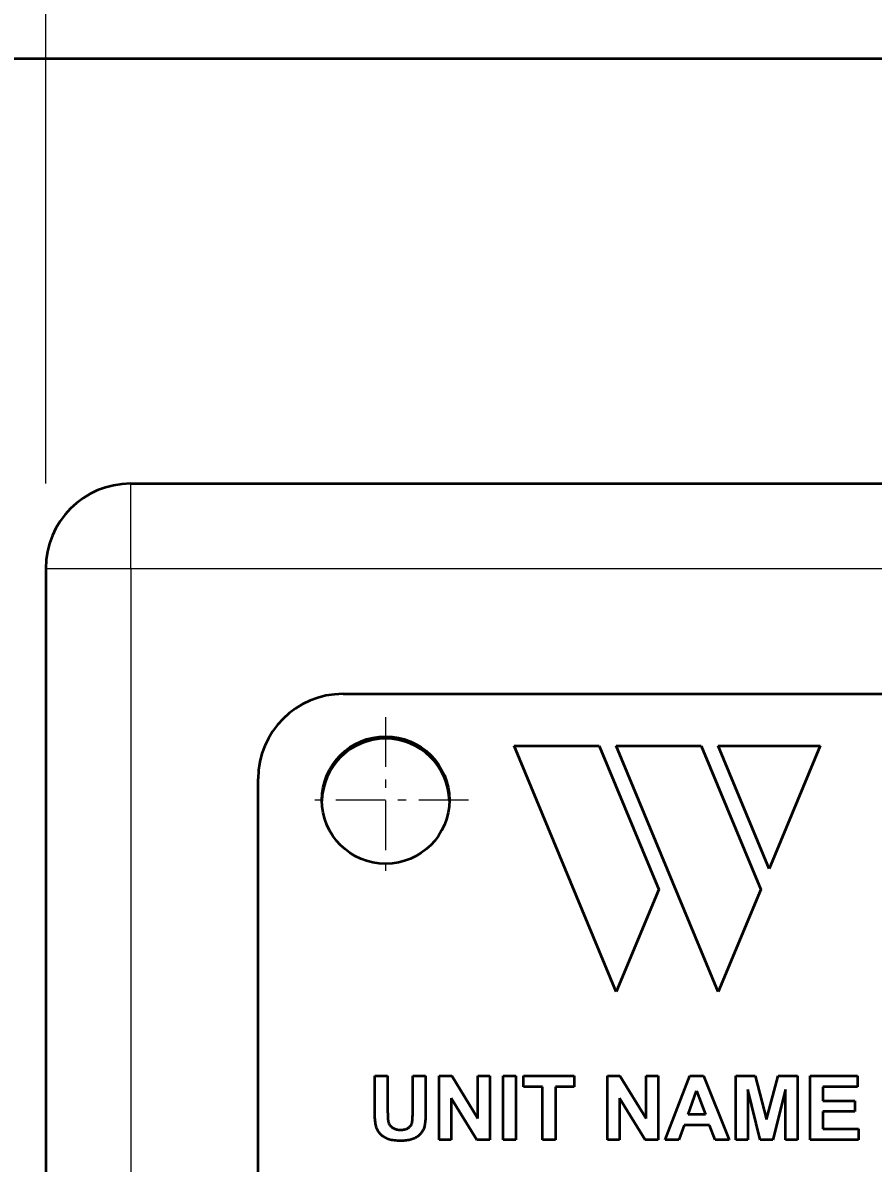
# Model space of a CAD drawing. Extents: x 23 to 587, y 4 to 413.
# Drawn here: x 233.35 to 243.35, y 162.52 to 175.94 of the extents above; entities that cross this region are included whole.
import ezdxf
from ezdxf.enums import TextEntityAlignment as Align

# ---------------------------------------------------------------- set-up
doc = ezdxf.new("R2010")
doc.units = 0
doc.linetypes.add('DASHDOT', pattern=[18.5, 12, -3, 0.5, -3])
doc.layers.get('0').update_dxf_attribs({"lineweight": 13})
doc.styles.get("Standard").update_dxf_attribs({"font": 'isocp.shx'})
doc.dimstyles.get("Standard").update_dxf_attribs({"dimtxt": 2.5, "dimasz": 2.5, "dimexe": 1.25, "dimexo": 0.625, "dimtad": 1, "dimtxsty": 'Standard', "dimcen": 2.5, "dimadec": 0, "dimazin": 0, "dimtfac": 1, "dimtmove": 0, "dimatfit": 0, "dimfxl": 0, "dimarcsym": 0})

# ---------------------------------------------------------------- blocks, each defined once
blk = doc.blocks.new('*D617')
at = {"color": 7, "lineweight": 13, "ltscale": 0.335824}
blk.add_line((233.616, 170.519), (233.616, 183.952), dxfattribs=at)
at = {"color": 7, "lineweight": 13}
blk.add_line((233.616, 181.952), (268.616, 181.952), dxfattribs=at)
for points in [[(235.548, 182.469), (233.616, 181.952), (235.548, 181.434)], [(266.684, 181.434), (268.616, 181.952), (266.684, 182.469)]]:
    blk.add_lwpolyline(points, dxfattribs=at)
for s, height, width, p, p2 in [('[', 2.5, 1.552521, (249.674, 183.952), (250.645, 183.952)), (']', 2.5, 1.552524, (260.942, 183.952), (261.912, 183.952)), ('70', 2.5, 1.402227, (242.29, 183.952), (246.674, 183.952)), ('2.76', 2.5, 1.443274, (251.645, 183.952), (259.942, 183.952)), ('/', 1, 1.818182, (247.674, 184.702), (248.674, 184.702))]:
    blk.add_text(s, height=height, dxfattribs=dict(at, width=width)).set_placement(p, p2, align=Align.FIT)
blk = doc.blocks.new('*D618')
at = {"color": 7, "lineweight": 13, "ltscale": 0.467248}
for p, q in [((233.616, 170.519), (233.616, 189.208)), ((303.616, 170.519), (303.616, 189.208))]:
    blk.add_line(p, q, dxfattribs=at)
at = {"color": 7, "lineweight": 13}
blk.add_line((233.616, 187.208), (303.616, 187.208), dxfattribs=at)
for points in [[(235.548, 187.726), (233.616, 187.208), (235.548, 186.691)], [(301.684, 186.691), (303.616, 187.208), (301.684, 187.726)]]:
    blk.add_lwpolyline(points, dxfattribs=at)
for s, height, width, p, p2 in [('[', 2.5, 1.552524, (270.671, 189.208), (271.641, 189.208)), (']', 2.5, 1.552524, (281.939, 189.208), (282.909, 189.208)), ('140', 2.5, 1.475497, (256.293, 189.208), (263.12, 189.208)), ('5.51', 2.5, 1.619006, (272.641, 189.208), (280.939, 189.208)), ('%%p2', 1.75, 1.330975, (264.62, 189.583), (267.671, 189.583)), ('/', 1, 1.818182, (268.671, 189.958), (269.671, 189.958))]:
    blk.add_text(s, height=height, dxfattribs=dict(at, width=width)).set_placement(p, p2, align=Align.FIT)
blk = doc.blocks.new('BLOCK7072')
at = {"color": 7, "linetype": 'DASHDOT', "lineweight": 13, "ltscale": 0.0975}
for p, q in [((-62, 54.5), (-62, 50.6)), ((-60.05, 52.55), (-63.95, 52.55))]:
    blk.add_line(p, q, dxfattribs=at)
blk = doc.blocks.new('BLOCK7080')
at = {"color": 7, "lineweight": 35}
for p, q in [((85, 70), (-85, 70)), ((-68, 60), (68, 60)), ((-70, 58), (-70, -58)), ((-63, 55.05), (-17, 55.05)), ((-65, 27.05), (-65, 53.05))]:
    blk.add_line(p, q, dxfattribs=at)
at = {"color": 7, "lineweight": 13, "ltscale": 0.05}
for p, q in [((-68, 58), (-68, 60)), ((-70, 58), (-68, 58))]:
    blk.add_line(p, q, dxfattribs=at)
at = {"color": 7, "lineweight": 13}
for q in [(68, 58), (-68, -58)]:
    blk.add_line((-68, 58), q, dxfattribs=at)
at = {"color": 7, "lineweight": 35, "ltscale": 0.05}
for p, q in [((-58.973, 53.828), (-56.973, 53.828)), ((-56.573, 53.828), (-54.573, 53.828))]:
    blk.add_line(p, q, dxfattribs=at)
at = {"color": 7, "lineweight": 35, "ltscale": 0.156788}
for p, q in [((-56.573, 48.034), (-58.973, 53.828)), ((-54.173, 48.034), (-56.573, 53.828))]:
    blk.add_line(p, q, dxfattribs=at)
at = {"color": 7, "lineweight": 35, "ltscale": 0.09146}
for p, q in [((-56.973, 53.828), (-55.573, 50.448)), ((-54.573, 53.828), (-53.173, 50.448))]:
    blk.add_line(p, q, dxfattribs=at)
at = {"color": 7, "lineweight": 35, "ltscale": 0.06}
blk.add_line((-54.173, 53.828), (-51.773, 53.828), dxfattribs=at)
at = {"color": 7, "lineweight": 35, "ltscale": 0.078394}
for p, q in [((-52.973, 50.931), (-54.173, 53.828)), ((-51.773, 53.828), (-52.973, 50.931))]:
    blk.add_line(p, q, dxfattribs=at)
at = {"color": 7, "lineweight": 35, "ltscale": 0.065328}
for p, q in [((-55.573, 50.448), (-56.573, 48.034)), ((-53.173, 50.448), (-54.173, 48.034))]:
    blk.add_line(p, q, dxfattribs=at)
at = {"color": 7, "lineweight": 35, "ltscale": 0.007572}
for p, q in [((-62.255, 46.057), (-61.952, 46.057)), ((-61.361, 46.057), (-61.059, 46.057)), ((-59.235, 46.057), (-58.932, 46.057)), ((-58.932, 44.557), (-59.235, 44.557)), ((-58.003, 44.557), (-58.306, 44.557))]:
    blk.add_line(p, q, dxfattribs=at)
at = {"color": 7, "lineweight": 35, "ltscale": 0.020004}
blk.add_line((-62.255, 45.257), (-62.255, 46.057), dxfattribs=at)
at = {"color": 7, "lineweight": 35, "ltscale": 0.02031}
blk.add_line((-61.952, 46.057), (-61.952, 45.244), dxfattribs=at)
at = {"color": 7, "lineweight": 35, "ltscale": 0.020745}
blk.add_line((-61.361, 45.227), (-61.361, 46.057), dxfattribs=at)
at = {"color": 7, "lineweight": 35, "ltscale": 0.019696}
blk.add_line((-61.059, 46.057), (-61.059, 45.269), dxfattribs=at)
at = {"color": 7, "lineweight": 35, "ltscale": 0.007367}
for p, q in [((-60.736, 46.057), (-60.442, 46.057)), ((-56.779, 46.057), (-56.484, 46.057))]:
    blk.add_line(p, q, dxfattribs=at)
at = {"color": 7, "lineweight": 35, "ltscale": 0.0375}
for p, q in [((-60.736, 44.557), (-60.736, 46.057)), ((-59.546, 46.057), (-59.546, 44.557)), ((-59.235, 44.557), (-59.235, 46.057)), ((-58.932, 46.057), (-58.932, 44.557)), ((-56.779, 44.557), (-56.779, 46.057)), ((-55.589, 46.057), (-55.589, 44.557)), ((-53.759, 44.557), (-53.759, 46.057)), ((-52.31, 46.057), (-52.31, 44.557)), ((-52.009, 44.557), (-52.009, 46.057))]:
    blk.add_line(p, q, dxfattribs=at)
at = {"color": 7, "lineweight": 35, "ltscale": 0.029372}
for p, q in [((-60.442, 46.057), (-59.828, 45.055)), ((-56.484, 46.057), (-55.87, 45.055))]:
    blk.add_line(p, q, dxfattribs=at)
at = {"color": 7, "lineweight": 35, "ltscale": 0.007035}
for p, q in [((-59.828, 46.057), (-59.546, 46.057)), ((-53.478, 44.557), (-53.759, 44.557))]:
    blk.add_line(p, q, dxfattribs=at)
at = {"color": 7, "lineweight": 35, "ltscale": 0.025043}
for p, q in [((-59.828, 45.055), (-59.828, 46.057)), ((-55.87, 45.055), (-55.87, 46.057))]:
    blk.add_line(p, q, dxfattribs=at)
at = {"color": 7, "lineweight": 35, "ltscale": 0.029801}
blk.add_line((-58.751, 46.057), (-57.559, 46.057), dxfattribs=at)
at = {"color": 7, "lineweight": 35, "ltscale": 0.006344}
for p, q in [((-58.751, 45.803), (-58.751, 46.057)), ((-57.559, 46.057), (-57.559, 45.803)), ((-50.897, 46.057), (-50.897, 45.803))]:
    blk.add_line(p, q, dxfattribs=at)
at = {"color": 7, "lineweight": 35, "ltscale": 0.007034}
for p, q in [((-55.87, 46.057), (-55.589, 46.057)), ((-60.455, 44.557), (-60.736, 44.557)), ((-56.497, 44.557), (-56.779, 44.557)), ((-52.31, 44.557), (-52.592, 44.557))]:
    blk.add_line(p, q, dxfattribs=at)
at = {"color": 7, "lineweight": 35, "ltscale": 0.040244}
blk.add_line((-55.421, 44.557), (-54.837, 46.057), dxfattribs=at)
at = {"color": 7, "lineweight": 35, "ltscale": 0.008006}
blk.add_line((-54.837, 46.057), (-54.516, 46.057), dxfattribs=at)
at = {"color": 7, "lineweight": 35, "ltscale": 0.040394}
blk.add_line((-54.516, 46.057), (-53.916, 44.557), dxfattribs=at)
at = {"color": 7, "lineweight": 35, "ltscale": 0.011332}
blk.add_line((-53.759, 46.057), (-53.306, 46.057), dxfattribs=at)
at = {"color": 7, "lineweight": 35, "ltscale": 0.026469}
blk.add_line((-53.306, 46.057), (-53.034, 45.034), dxfattribs=at)
at = {"color": 7, "lineweight": 35, "ltscale": 0.02645}
blk.add_line((-53.034, 45.034), (-52.765, 46.057), dxfattribs=at)
at = {"color": 7, "lineweight": 35, "ltscale": 0.011358}
blk.add_line((-52.765, 46.057), (-52.31, 46.057), dxfattribs=at)
at = {"color": 7, "lineweight": 35, "ltscale": 0.027805}
blk.add_line((-52.009, 46.057), (-50.897, 46.057), dxfattribs=at)
at = {"color": 7, "lineweight": 35, "ltscale": 0.011127}
blk.add_line((-58.306, 45.803), (-58.751, 45.803), dxfattribs=at)
at = {"color": 7, "lineweight": 35, "ltscale": 0.031156}
for p, q in [((-58.306, 44.557), (-58.306, 45.803)), ((-58.003, 45.803), (-58.003, 44.557))]:
    blk.add_line(p, q, dxfattribs=at)
at = {"color": 7, "lineweight": 35, "ltscale": 0.011102}
blk.add_line((-57.559, 45.803), (-58.003, 45.803), dxfattribs=at)
at = {"color": 7, "lineweight": 35, "ltscale": 0.014809}
blk.add_line((-54.883, 45.15), (-54.68, 45.707), dxfattribs=at)
at = {"color": 7, "lineweight": 35, "ltscale": 0.014844}
blk.add_line((-54.68, 45.707), (-54.473, 45.15), dxfattribs=at)
at = {"color": 7, "lineweight": 35, "ltscale": 0.029519}
for p, q in [((-53.478, 45.737), (-53.478, 44.557)), ((-52.592, 44.557), (-52.592, 45.737))]:
    blk.add_line(p, q, dxfattribs=at)
at = {"color": 7, "lineweight": 35, "ltscale": 0.030437}
blk.add_line((-53.181, 44.557), (-53.478, 45.737), dxfattribs=at)
at = {"color": 7, "lineweight": 35, "ltscale": 0.030443}
blk.add_line((-52.592, 45.737), (-52.889, 44.557), dxfattribs=at)
at = {"color": 7, "lineweight": 35, "ltscale": 0.008313}
blk.add_line((-51.707, 45.803), (-51.707, 45.47), dxfattribs=at)
at = {"color": 7, "lineweight": 35, "ltscale": 0.020234}
blk.add_line((-50.897, 45.803), (-51.707, 45.803), dxfattribs=at)
at = {"color": 7, "lineweight": 35, "ltscale": 0.02875}
for p, q in [((-59.85, 44.557), (-60.455, 45.535)), ((-55.892, 44.557), (-56.497, 45.535))]:
    blk.add_line(p, q, dxfattribs=at)
at = {"color": 7, "lineweight": 35, "ltscale": 0.024454}
for p, q in [((-60.455, 45.535), (-60.455, 44.557)), ((-56.497, 45.535), (-56.497, 44.557))]:
    blk.add_line(p, q, dxfattribs=at)
at = {"color": 7, "lineweight": 35, "ltscale": 0.018827}
for p, q in [((-51.707, 45.47), (-50.954, 45.47)), ((-50.954, 45.218), (-51.707, 45.218))]:
    blk.add_line(p, q, dxfattribs=at)
at = {"color": 7, "lineweight": 35, "ltscale": 0.006318}
for p, q in [((-50.954, 45.47), (-50.954, 45.218)), ((-50.869, 44.809), (-50.869, 44.557))]:
    blk.add_line(p, q, dxfattribs=at)
at = {"color": 7, "lineweight": 35, "ltscale": 0.001228}
blk.add_line((-62.254, 45.207), (-62.255, 45.257), dxfattribs=at)
at = {"color": 7, "lineweight": 35, "ltscale": 0.001167}
blk.add_line((-62.253, 45.161), (-62.254, 45.207), dxfattribs=at)
at = {"color": 7, "lineweight": 35, "ltscale": 0.001106}
blk.add_line((-62.252, 45.117), (-62.253, 45.161), dxfattribs=at)
at = {"color": 7, "lineweight": 35, "ltscale": 0.001045}
blk.add_line((-62.25, 45.075), (-62.252, 45.117), dxfattribs=at)
at = {"color": 7, "lineweight": 35, "ltscale": 0.000933079}
blk.add_line((-61.952, 45.244), (-61.952, 45.207), dxfattribs=at)
at = {"color": 7, "lineweight": 35, "ltscale": 0.000864843}
blk.add_line((-61.952, 45.207), (-61.951, 45.172), dxfattribs=at)
at = {"color": 7, "lineweight": 35, "ltscale": 0.000797022}
blk.add_line((-61.951, 45.172), (-61.951, 45.141), dxfattribs=at)
at = {"color": 7, "lineweight": 35, "ltscale": 0.00072887}
blk.add_line((-61.951, 45.141), (-61.95, 45.111), dxfattribs=at)
at = {"color": 7, "lineweight": 35, "ltscale": 0.000661179}
blk.add_line((-61.95, 45.111), (-61.949, 45.085), dxfattribs=at)
at = {"color": 7, "lineweight": 35, "ltscale": 0.000662902}
blk.add_line((-61.365, 45.074), (-61.364, 45.101), dxfattribs=at)
at = {"color": 7, "lineweight": 35, "ltscale": 0.000712955}
blk.add_line((-61.364, 45.101), (-61.363, 45.129), dxfattribs=at)
at = {"color": 7, "lineweight": 35, "ltscale": 0.00076388}
blk.add_line((-61.363, 45.129), (-61.362, 45.16), dxfattribs=at)
at = {"color": 7, "lineweight": 35, "ltscale": 0.000865156}
blk.add_line((-61.362, 45.192), (-61.361, 45.227), dxfattribs=at)
at = {"color": 7, "lineweight": 35, "ltscale": 0.000814138}
blk.add_line((-61.362, 45.16), (-61.362, 45.192), dxfattribs=at)
at = {"color": 7, "lineweight": 35, "ltscale": 0.001074}
blk.add_line((-61.061, 45.121), (-61.062, 45.078), dxfattribs=at)
at = {"color": 7, "lineweight": 35, "ltscale": 0.001153}
blk.add_line((-61.06, 45.167), (-61.061, 45.121), dxfattribs=at)
at = {"color": 7, "lineweight": 35, "ltscale": 0.001232}
blk.add_line((-61.059, 45.216), (-61.06, 45.167), dxfattribs=at)
at = {"color": 7, "lineweight": 35, "ltscale": 0.001311}
blk.add_line((-61.059, 45.269), (-61.059, 45.216), dxfattribs=at)
at = {"color": 7, "lineweight": 35, "ltscale": 0.010232}
blk.add_line((-54.473, 45.15), (-54.883, 45.15), dxfattribs=at)
at = {"color": 7, "lineweight": 35, "ltscale": 0.010206}
blk.add_line((-51.707, 45.218), (-51.707, 44.809), dxfattribs=at)
at = {"color": 7, "lineweight": 35, "ltscale": 0.000984565}
blk.add_line((-62.247, 45.036), (-62.25, 45.075), dxfattribs=at)
at = {"color": 7, "lineweight": 35, "ltscale": 0.000924463}
blk.add_line((-62.244, 44.999), (-62.247, 45.036), dxfattribs=at)
at = {"color": 7, "lineweight": 35, "ltscale": 0.000864853}
blk.add_line((-62.24, 44.964), (-62.244, 44.999), dxfattribs=at)
at = {"color": 7, "lineweight": 35, "ltscale": 0.000805763}
blk.add_line((-62.236, 44.932), (-62.24, 44.964), dxfattribs=at)
at = {"color": 7, "lineweight": 35, "ltscale": 0.000747336}
blk.add_line((-62.231, 44.903), (-62.236, 44.932), dxfattribs=at)
at = {"color": 7, "lineweight": 35, "ltscale": 0.000690122}
blk.add_line((-62.225, 44.876), (-62.231, 44.903), dxfattribs=at)
at = {"color": 7, "lineweight": 35, "ltscale": 0.000447167}
blk.add_line((-62.22, 44.859), (-62.225, 44.876), dxfattribs=at)
at = {"color": 7, "lineweight": 35, "ltscale": 0.000449974}
blk.add_line((-62.215, 44.841), (-62.22, 44.859), dxfattribs=at)
at = {"color": 7, "lineweight": 35, "ltscale": 0.000453507}
blk.add_line((-62.209, 44.824), (-62.215, 44.841), dxfattribs=at)
at = {"color": 7, "lineweight": 35, "ltscale": 0.000593615}
blk.add_line((-61.949, 45.085), (-61.948, 45.061), dxfattribs=at)
at = {"color": 7, "lineweight": 35, "ltscale": 0.000525788}
blk.add_line((-61.948, 45.061), (-61.946, 45.04), dxfattribs=at)
at = {"color": 7, "lineweight": 35, "ltscale": 0.000458585}
blk.add_line((-61.946, 45.04), (-61.945, 45.022), dxfattribs=at)
at = {"color": 7, "lineweight": 35, "ltscale": 0.000391638}
blk.add_line((-61.945, 45.022), (-61.943, 45.006), dxfattribs=at)
at = {"color": 7, "lineweight": 35, "ltscale": 0.000324877}
blk.add_line((-61.943, 45.006), (-61.941, 44.994), dxfattribs=at)
at = {"color": 7, "lineweight": 35, "ltscale": 0.000464636}
blk.add_line((-61.941, 44.994), (-61.936, 44.976), dxfattribs=at)
at = {"color": 7, "lineweight": 35, "ltscale": 0.000454649}
blk.add_line((-61.936, 44.976), (-61.931, 44.958), dxfattribs=at)
at = {"color": 7, "lineweight": 35, "ltscale": 0.000446359}
blk.add_line((-61.931, 44.958), (-61.924, 44.942), dxfattribs=at)
at = {"color": 7, "lineweight": 35, "ltscale": 0.000440439}
blk.add_line((-61.924, 44.942), (-61.916, 44.926), dxfattribs=at)
at = {"color": 7, "lineweight": 35, "ltscale": 0.000437051}
blk.add_line((-61.916, 44.926), (-61.908, 44.911), dxfattribs=at)
at = {"color": 7, "lineweight": 35, "ltscale": 0.000435817}
blk.add_line((-61.908, 44.911), (-61.898, 44.896), dxfattribs=at)
at = {"color": 7, "lineweight": 35, "ltscale": 0.000437282}
blk.add_line((-61.898, 44.896), (-61.887, 44.882), dxfattribs=at)
at = {"color": 7, "lineweight": 35, "ltscale": 0.000440863}
blk.add_line((-61.887, 44.882), (-61.875, 44.87), dxfattribs=at)
at = {"color": 7, "lineweight": 35, "ltscale": 0.000446754}
blk.add_line((-61.875, 44.87), (-61.862, 44.857), dxfattribs=at)
at = {"color": 7, "lineweight": 35, "ltscale": 0.000455054}
blk.add_line((-61.862, 44.857), (-61.848, 44.846), dxfattribs=at)
at = {"color": 7, "lineweight": 35, "ltscale": 0.000462442}
blk.add_line((-61.848, 44.846), (-61.833, 44.835), dxfattribs=at)
at = {"color": 7, "lineweight": 35, "ltscale": 0.000470126}
blk.add_line((-61.833, 44.835), (-61.817, 44.826), dxfattribs=at)
at = {"color": 7, "lineweight": 35, "ltscale": 0.000436769}
blk.add_line((-61.482, 44.824), (-61.467, 44.833), dxfattribs=at)
at = {"color": 7, "lineweight": 35, "ltscale": 0.00042485}
blk.add_line((-61.467, 44.833), (-61.454, 44.843), dxfattribs=at)
at = {"color": 7, "lineweight": 35, "ltscale": 0.000414172}
blk.add_line((-61.454, 44.843), (-61.441, 44.853), dxfattribs=at)
at = {"color": 7, "lineweight": 35, "ltscale": 0.000403009}
blk.add_line((-61.441, 44.853), (-61.429, 44.865), dxfattribs=at)
at = {"color": 7, "lineweight": 35, "ltscale": 0.000393367}
blk.add_line((-61.429, 44.865), (-61.419, 44.876), dxfattribs=at)
at = {"color": 7, "lineweight": 35, "ltscale": 0.000386155}
blk.add_line((-61.419, 44.876), (-61.409, 44.889), dxfattribs=at)
at = {"color": 7, "lineweight": 35, "ltscale": 0.000380582}
blk.add_line((-61.409, 44.889), (-61.401, 44.901), dxfattribs=at)
at = {"color": 7, "lineweight": 35, "ltscale": 0.000377496}
blk.add_line((-61.401, 44.901), (-61.394, 44.915), dxfattribs=at)
at = {"color": 7, "lineweight": 35, "ltscale": 0.000376436}
blk.add_line((-61.394, 44.915), (-61.387, 44.928), dxfattribs=at)
at = {"color": 7, "lineweight": 35, "ltscale": 0.000377388}
blk.add_line((-61.387, 44.928), (-61.382, 44.942), dxfattribs=at)
at = {"color": 7, "lineweight": 35, "ltscale": 0.000380782}
blk.add_line((-61.382, 44.942), (-61.378, 44.957), dxfattribs=at)
at = {"color": 7, "lineweight": 35, "ltscale": 0.000385932}
blk.add_line((-61.378, 44.957), (-61.375, 44.972), dxfattribs=at)
at = {"color": 7, "lineweight": 35, "ltscale": 0.000413797}
blk.add_line((-61.375, 44.972), (-61.372, 44.988), dxfattribs=at)
at = {"color": 7, "lineweight": 35, "ltscale": 0.000463128}
blk.add_line((-61.372, 44.988), (-61.37, 45.007), dxfattribs=at)
at = {"color": 7, "lineweight": 35, "ltscale": 0.000512841}
blk.add_line((-61.37, 45.007), (-61.368, 45.027), dxfattribs=at)
at = {"color": 7, "lineweight": 35, "ltscale": 0.000562404}
blk.add_line((-61.368, 45.027), (-61.366, 45.05), dxfattribs=at)
at = {"color": 7, "lineweight": 35, "ltscale": 0.000612995}
blk.add_line((-61.366, 45.05), (-61.365, 45.074), dxfattribs=at)
at = {"color": 7, "lineweight": 35, "ltscale": 0.000543099}
blk.add_line((-61.095, 44.844), (-61.102, 44.823), dxfattribs=at)
at = {"color": 7, "lineweight": 35, "ltscale": 0.000553188}
blk.add_line((-61.088, 44.865), (-61.095, 44.844), dxfattribs=at)
at = {"color": 7, "lineweight": 35, "ltscale": 0.000564884}
blk.add_line((-61.083, 44.887), (-61.088, 44.865), dxfattribs=at)
at = {"color": 7, "lineweight": 35, "ltscale": 0.000608638}
blk.add_line((-61.078, 44.911), (-61.083, 44.887), dxfattribs=at)
at = {"color": 7, "lineweight": 35, "ltscale": 0.000684349}
blk.add_line((-61.074, 44.938), (-61.078, 44.911), dxfattribs=at)
at = {"color": 7, "lineweight": 35, "ltscale": 0.000761667}
blk.add_line((-61.071, 44.968), (-61.074, 44.938), dxfattribs=at)
at = {"color": 7, "lineweight": 35, "ltscale": 0.000838847}
blk.add_line((-61.067, 45.002), (-61.071, 44.968), dxfattribs=at)
at = {"color": 7, "lineweight": 35, "ltscale": 0.000917252}
blk.add_line((-61.065, 45.038), (-61.067, 45.002), dxfattribs=at)
at = {"color": 7, "lineweight": 35, "ltscale": 0.000995253}
blk.add_line((-61.062, 45.078), (-61.065, 45.038), dxfattribs=at)
at = {"color": 7, "lineweight": 35, "ltscale": 0.009063}
blk.add_line((-54.976, 44.897), (-55.099, 44.557), dxfattribs=at)
at = {"color": 7, "lineweight": 35, "ltscale": 0.01499}
blk.add_line((-54.376, 44.897), (-54.976, 44.897), dxfattribs=at)
at = {"color": 7, "lineweight": 35, "ltscale": 0.009126}
blk.add_line((-54.245, 44.557), (-54.376, 44.897), dxfattribs=at)
at = {"color": 7, "lineweight": 35, "ltscale": 0.000458064}
blk.add_line((-62.202, 44.808), (-62.209, 44.824), dxfattribs=at)
at = {"color": 7, "lineweight": 35, "ltscale": 0.00046373}
blk.add_line((-62.194, 44.791), (-62.202, 44.808), dxfattribs=at)
at = {"color": 7, "lineweight": 35, "ltscale": 0.000469892}
blk.add_line((-62.185, 44.774), (-62.194, 44.791), dxfattribs=at)
at = {"color": 7, "lineweight": 35, "ltscale": 0.000477933}
blk.add_line((-62.175, 44.758), (-62.185, 44.774), dxfattribs=at)
at = {"color": 7, "lineweight": 35, "ltscale": 0.000485946}
blk.add_line((-62.164, 44.742), (-62.175, 44.758), dxfattribs=at)
at = {"color": 7, "lineweight": 35, "ltscale": 0.000495691}
blk.add_line((-62.153, 44.726), (-62.164, 44.742), dxfattribs=at)
at = {"color": 7, "lineweight": 35, "ltscale": 0.000505465}
blk.add_line((-62.14, 44.71), (-62.153, 44.726), dxfattribs=at)
at = {"color": 7, "lineweight": 35, "ltscale": 0.000512775}
blk.add_line((-62.127, 44.694), (-62.14, 44.71), dxfattribs=at)
at = {"color": 7, "lineweight": 35, "ltscale": 0.00051737}
blk.add_line((-62.112, 44.679), (-62.127, 44.694), dxfattribs=at)
at = {"color": 7, "lineweight": 35, "ltscale": 0.000523368}
blk.add_line((-62.097, 44.665), (-62.112, 44.679), dxfattribs=at)
at = {"color": 7, "lineweight": 35, "ltscale": 0.000530752}
blk.add_line((-62.081, 44.651), (-62.097, 44.665), dxfattribs=at)
at = {"color": 7, "lineweight": 35, "ltscale": 0.000539681}
blk.add_line((-62.064, 44.638), (-62.081, 44.651), dxfattribs=at)
at = {"color": 7, "lineweight": 35, "ltscale": 0.000549389}
blk.add_line((-62.046, 44.625), (-62.064, 44.638), dxfattribs=at)
at = {"color": 7, "lineweight": 35, "ltscale": 0.000560742}
blk.add_line((-62.027, 44.613), (-62.046, 44.625), dxfattribs=at)
at = {"color": 7, "lineweight": 35, "ltscale": 0.000572983}
blk.add_line((-62.007, 44.602), (-62.027, 44.613), dxfattribs=at)
at = {"color": 7, "lineweight": 35, "ltscale": 0.000586064}
blk.add_line((-61.986, 44.591), (-62.007, 44.602), dxfattribs=at)
at = {"color": 7, "lineweight": 35, "ltscale": 0.000600502}
blk.add_line((-61.965, 44.581), (-61.986, 44.591), dxfattribs=at)
at = {"color": 7, "lineweight": 35, "ltscale": 0.00062717}
blk.add_line((-61.941, 44.571), (-61.965, 44.581), dxfattribs=at)
at = {"color": 7, "lineweight": 35, "ltscale": 0.000667082}
blk.add_line((-61.916, 44.563), (-61.941, 44.571), dxfattribs=at)
at = {"color": 7, "lineweight": 35, "ltscale": 0.000709777}
blk.add_line((-61.889, 44.555), (-61.916, 44.563), dxfattribs=at)
at = {"color": 7, "lineweight": 35, "ltscale": 0.000480964}
blk.add_line((-61.817, 44.826), (-61.799, 44.817), dxfattribs=at)
at = {"color": 7, "lineweight": 35, "ltscale": 0.000494263}
blk.add_line((-61.799, 44.817), (-61.781, 44.81), dxfattribs=at)
at = {"color": 7, "lineweight": 35, "ltscale": 0.000510168}
blk.add_line((-61.781, 44.81), (-61.761, 44.804), dxfattribs=at)
at = {"color": 7, "lineweight": 35, "ltscale": 0.000528565}
blk.add_line((-61.761, 44.804), (-61.741, 44.799), dxfattribs=at)
at = {"color": 7, "lineweight": 35, "ltscale": 0.000549233}
blk.add_line((-61.741, 44.799), (-61.719, 44.795), dxfattribs=at)
at = {"color": 7, "lineweight": 35, "ltscale": 0.000571333}
blk.add_line((-61.719, 44.795), (-61.697, 44.792), dxfattribs=at)
at = {"color": 7, "lineweight": 35, "ltscale": 0.000595629}
blk.add_line((-61.697, 44.792), (-61.673, 44.791), dxfattribs=at)
at = {"color": 7, "lineweight": 35, "ltscale": 0.000621177}
blk.add_line((-61.673, 44.791), (-61.648, 44.79), dxfattribs=at)
at = {"color": 7, "lineweight": 35, "ltscale": 0.000628783}
blk.add_line((-61.648, 44.79), (-61.623, 44.791), dxfattribs=at)
at = {"color": 7, "lineweight": 35, "ltscale": 0.000598317}
blk.add_line((-61.623, 44.791), (-61.599, 44.792), dxfattribs=at)
at = {"color": 7, "lineweight": 35, "ltscale": 0.000569189}
blk.add_line((-61.599, 44.792), (-61.576, 44.795), dxfattribs=at)
at = {"color": 7, "lineweight": 35, "ltscale": 0.000541534}
blk.add_line((-61.576, 44.795), (-61.555, 44.798), dxfattribs=at)
at = {"color": 7, "lineweight": 35, "ltscale": 0.000515661}
blk.add_line((-61.555, 44.798), (-61.535, 44.803), dxfattribs=at)
at = {"color": 7, "lineweight": 35, "ltscale": 0.000491987}
blk.add_line((-61.535, 44.803), (-61.516, 44.809), dxfattribs=at)
at = {"color": 7, "lineweight": 35, "ltscale": 0.000470763}
blk.add_line((-61.516, 44.809), (-61.499, 44.816), dxfattribs=at)
at = {"color": 7, "lineweight": 35, "ltscale": 0.000452117}
blk.add_line((-61.499, 44.816), (-61.482, 44.824), dxfattribs=at)
at = {"color": 7, "lineweight": 35, "ltscale": 0.000633473}
blk.add_line((-61.373, 44.568), (-61.397, 44.56), dxfattribs=at)
at = {"color": 7, "lineweight": 35, "ltscale": 0.000609044}
blk.add_line((-61.35, 44.577), (-61.373, 44.568), dxfattribs=at)
at = {"color": 7, "lineweight": 35, "ltscale": 0.000590444}
blk.add_line((-61.329, 44.586), (-61.35, 44.577), dxfattribs=at)
at = {"color": 7, "lineweight": 35, "ltscale": 0.000576666}
blk.add_line((-61.308, 44.596), (-61.329, 44.586), dxfattribs=at)
at = {"color": 7, "lineweight": 35, "ltscale": 0.000563881}
blk.add_line((-61.288, 44.607), (-61.308, 44.596), dxfattribs=at)
at = {"color": 7, "lineweight": 35, "ltscale": 0.000552169}
blk.add_line((-61.269, 44.618), (-61.288, 44.607), dxfattribs=at)
at = {"color": 7, "lineweight": 35, "ltscale": 0.000541708}
blk.add_line((-61.251, 44.63), (-61.269, 44.618), dxfattribs=at)
at = {"color": 7, "lineweight": 35, "ltscale": 0.000532274}
blk.add_line((-61.234, 44.643), (-61.251, 44.63), dxfattribs=at)
at = {"color": 7, "lineweight": 35, "ltscale": 0.000523858}
blk.add_line((-61.217, 44.656), (-61.234, 44.643), dxfattribs=at)
at = {"color": 7, "lineweight": 35, "ltscale": 0.000517365}
blk.add_line((-61.202, 44.669), (-61.217, 44.656), dxfattribs=at)
at = {"color": 7, "lineweight": 35, "ltscale": 0.000511562}
blk.add_line((-61.187, 44.684), (-61.202, 44.669), dxfattribs=at)
at = {"color": 7, "lineweight": 35, "ltscale": 0.000507843}
blk.add_line((-61.174, 44.699), (-61.187, 44.684), dxfattribs=at)
at = {"color": 7, "lineweight": 35, "ltscale": 0.000505812}
blk.add_line((-61.161, 44.715), (-61.174, 44.699), dxfattribs=at)
at = {"color": 7, "lineweight": 35, "ltscale": 0.000507433}
blk.add_line((-61.149, 44.731), (-61.161, 44.715), dxfattribs=at)
at = {"color": 7, "lineweight": 35, "ltscale": 0.000509581}
blk.add_line((-61.138, 44.748), (-61.149, 44.731), dxfattribs=at)
at = {"color": 7, "lineweight": 35, "ltscale": 0.000513946}
blk.add_line((-61.128, 44.766), (-61.138, 44.748), dxfattribs=at)
at = {"color": 7, "lineweight": 35, "ltscale": 0.000519061}
blk.add_line((-61.118, 44.784), (-61.128, 44.766), dxfattribs=at)
at = {"color": 7, "lineweight": 35, "ltscale": 0.000525946}
blk.add_line((-61.109, 44.804), (-61.118, 44.784), dxfattribs=at)
at = {"color": 7, "lineweight": 35, "ltscale": 0.000533629}
blk.add_line((-61.102, 44.823), (-61.109, 44.804), dxfattribs=at)
at = {"color": 7, "lineweight": 35, "ltscale": 0.02095}
blk.add_line((-51.707, 44.809), (-50.869, 44.809), dxfattribs=at)
at = {"color": 7, "lineweight": 35, "ltscale": 0.000754284}
blk.add_line((-61.859, 44.549), (-61.889, 44.555), dxfattribs=at)
at = {"color": 7, "lineweight": 35, "ltscale": 0.000800345}
blk.add_line((-61.828, 44.544), (-61.859, 44.549), dxfattribs=at)
at = {"color": 7, "lineweight": 35, "ltscale": 0.000848172}
blk.add_line((-61.794, 44.539), (-61.828, 44.544), dxfattribs=at)
at = {"color": 7, "lineweight": 35, "ltscale": 0.000896852}
blk.add_line((-61.758, 44.536), (-61.794, 44.539), dxfattribs=at)
at = {"color": 7, "lineweight": 35, "ltscale": 0.000946545}
blk.add_line((-61.721, 44.533), (-61.758, 44.536), dxfattribs=at)
at = {"color": 7, "lineweight": 35, "ltscale": 0.000997102}
blk.add_line((-61.681, 44.532), (-61.721, 44.533), dxfattribs=at)
at = {"color": 7, "lineweight": 35, "ltscale": 0.001049}
blk.add_line((-61.639, 44.531), (-61.681, 44.532), dxfattribs=at)
at = {"color": 7, "lineweight": 35, "ltscale": 0.000873245}
blk.add_line((-61.604, 44.532), (-61.639, 44.531), dxfattribs=at)
at = {"color": 7, "lineweight": 35, "ltscale": 0.000840326}
blk.add_line((-61.57, 44.533), (-61.604, 44.532), dxfattribs=at)
at = {"color": 7, "lineweight": 35, "ltscale": 0.000807653}
blk.add_line((-61.538, 44.535), (-61.57, 44.533), dxfattribs=at)
at = {"color": 7, "lineweight": 35, "ltscale": 0.000776205}
blk.add_line((-61.507, 44.538), (-61.538, 44.535), dxfattribs=at)
at = {"color": 7, "lineweight": 35, "ltscale": 0.000745246}
blk.add_line((-61.478, 44.543), (-61.507, 44.538), dxfattribs=at)
at = {"color": 7, "lineweight": 35, "ltscale": 0.000715599}
blk.add_line((-61.449, 44.548), (-61.478, 44.543), dxfattribs=at)
at = {"color": 7, "lineweight": 35, "ltscale": 0.000686767}
blk.add_line((-61.423, 44.553), (-61.449, 44.548), dxfattribs=at)
at = {"color": 7, "lineweight": 35, "ltscale": 0.000659472}
blk.add_line((-61.397, 44.56), (-61.423, 44.553), dxfattribs=at)
at = {"color": 7, "lineweight": 35, "ltscale": 0.007597}
for p, q in [((-59.546, 44.557), (-59.85, 44.557)), ((-55.589, 44.557), (-55.892, 44.557))]:
    blk.add_line(p, q, dxfattribs=at)
at = {"color": 7, "lineweight": 35, "ltscale": 0.008032}
blk.add_line((-55.099, 44.557), (-55.421, 44.557), dxfattribs=at)
at = {"color": 7, "lineweight": 35, "ltscale": 0.008237}
blk.add_line((-53.916, 44.557), (-54.245, 44.557), dxfattribs=at)
at = {"color": 7, "lineweight": 35, "ltscale": 0.00729}
blk.add_line((-52.889, 44.557), (-53.181, 44.557), dxfattribs=at)
at = {"color": 7, "lineweight": 35, "ltscale": 0.028521}
blk.add_line((-50.869, 44.557), (-52.009, 44.557), dxfattribs=at)
at = {"color": 7, "lineweight": 35}
blk.add_circle((-62, 52.55), 1.5, dxfattribs=at)
for centre, radius, start, end in [((-68, 58), 2, 90, 180), ((-63, 53.05), 2, 90, 180), ((-62, 52.5), 1.5, 0.9542, 179.0442)]:
    blk.add_arc(centre, radius, start, end, dxfattribs=at)

msp = doc.modelspace()

# ---------------------------------------------------------------- block references
at = {"lineweight": 0, "xscale": 0.5, "yscale": 0.5, "zscale": 0.5}
for name in ['BLOCK7080', 'BLOCK7072']:
    msp.add_blockref(name, (268.6158, 140.5185), dxfattribs=at)

# ---------------------------------------------------------------- dimensions: what is measured, and where the dimension line sits
at = {"color": 0, "lineweight": 0}
dim = msp.add_linear_dim(base=(233.6157, 187.2085), p1=(303.6157, 169.5185), p2=(233.6157, 169.5185), angle=180, text='<>{}{%%p2}', dimstyle='Standard', override={"dimlfac": 2, "dimtol": 0, "dimlim": 0, "dimtp": 2, "dimtm": 2}, dxfattribs=at)
dim.commit()
dim.dimension.update_dxf_attribs({"geometry": '*D618', "text_midpoint": (269.6009, 187.2085), "dimtype": 161})
dim = msp.add_linear_dim(base=(268.6158, 181.9515), p1=(233.6157, 169.5185), p2=(268.6158, 183.5253), angle=359.99809, dimstyle='Standard', override={"dimlfac": 2}, dxfattribs=at)
dim.commit()
dim.dimension.update_dxf_attribs({"geometry": '*D617', "text_midpoint": (252.1009, 181.9515), "dimtype": 160})

doc.saveas('drawing.dxf')
